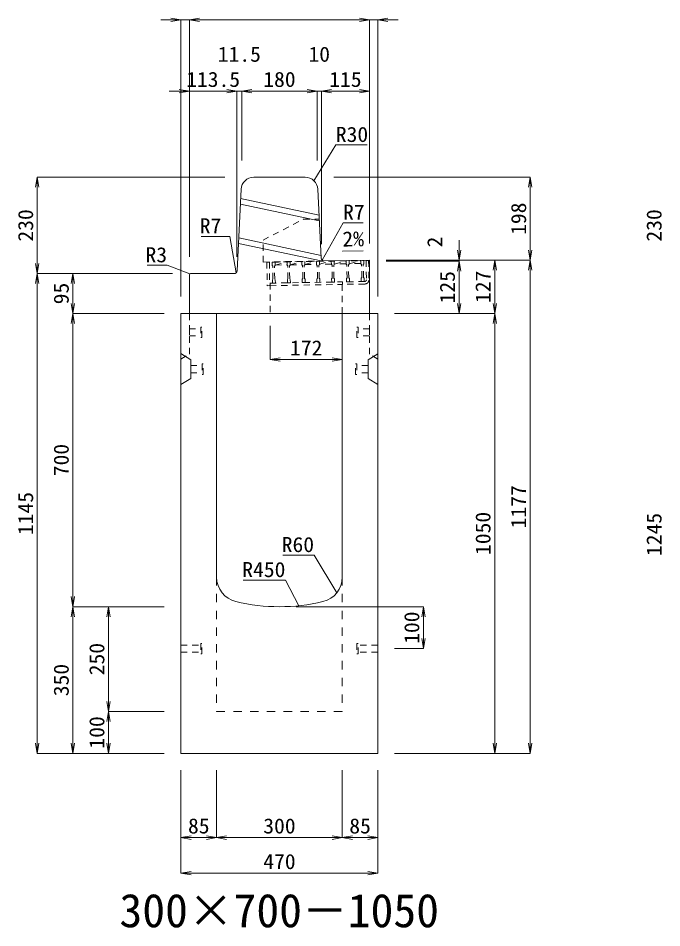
# Model space of a CAD drawing. Units: millimetres at full size. Extents: x -22536 to 51867, y -19720 to 38340.
# Drawn here: x 16776 to 18313, y 31454 to 33625 of the extents above; entities that cross this region are included whole.
import ezdxf
from ezdxf.enums import TextEntityAlignment as Align

# ---------------------------------------------------------------- set-up
doc = ezdxf.new("R2010")
doc.units = ezdxf.units.MM
doc.header["$LTSCALE"] = 20
for name, pattern in [('USER1', [2, 1, -1]), ('USER2', [1.35, 0.75, -0.6]), ('USER3', [1.35, 0.75, -0.6])]:
    doc.linetypes.add(name, pattern=pattern)
for name, color, linetype, lineweight in [('インサート', 3, 'USER2', 9), ('グレーチング', 7, 'USER2', 5), ('寸法線', 7, 'Continuous', 13), ('引出線', 4, 'Continuous', 13), ('本体', 2, 'Continuous', 13)]:
    doc.layers.add(name, color=color, linetype=linetype, lineweight=lineweight)
doc.layers.add('文字', color=7, linetype='Continuous')
doc.styles.add('ＭＳ 明朝', font='')
doc.styles.get('ＭＳ 明朝').set_extended_font_data('MS Mincho')

# ---------------------------------------------------------------- blocks, each defined once
blk = doc.blocks.new('open_arrow')
at = {"color": 0, "linetype": 'Continuous', "lineweight": -2}
blk.add_lwpolyline([(7.5, 1.25), (0, 0), (7.5, -1.25)], dxfattribs=at)

msp = doc.modelspace()

# ---------------------------------------------------------------- linework, layer by layer
at = {"layer": 'インサート'}
for p, q in [((17185, 32883.5), (17212, 32883.5)), ((17185, 32883.5), (17185, 32866.5)), ((17215, 32887.5), (17212, 32887.5)), ((17212, 32887.5), (17212, 32862.5)), ((17215, 32862.5), (17215, 32887.5)), ((17585, 32887.5), (17588, 32887.5)), ((17585, 32862.5), (17585, 32887.5)), ((17588, 32887.5), (17588, 32862.5)), ((17615, 32883.5), (17588, 32883.5)), ((17615, 32883.5), (17615, 32866.5)), ((17185, 32866.5), (17212, 32866.5)), ((17212, 32862.5), (17215, 32862.5)), ((17588, 32862.5), (17585, 32862.5)), ((17615, 32866.5), (17588, 32866.5)), ((17188.2, 32795.5), (17215.2, 32795.5)), ((17188.2, 32795.5), (17188.2, 32778.5)), ((17218.2, 32799.5), (17215.2, 32799.5)), ((17215.2, 32799.5), (17215.2, 32774.5)), ((17218.2, 32774.5), (17218.2, 32799.5)), ((17581.8, 32799.5), (17584.8, 32799.5)), ((17581.8, 32774.5), (17581.8, 32799.5)), ((17584.8, 32799.5), (17584.8, 32774.5)), ((17611.8, 32795.5), (17584.8, 32795.5)), ((17611.8, 32795.5), (17611.8, 32778.5)), ((17188.2, 32778.5), (17215.2, 32778.5)), ((17215.2, 32774.5), (17218.2, 32774.5)), ((17584.8, 32774.5), (17581.8, 32774.5)), ((17611.8, 32778.5), (17584.8, 32778.5)), ((17215, 32132.5), (17212, 32132.5)), ((17212, 32132.5), (17212, 32107.5)), ((17215, 32107.5), (17215, 32132.5)), ((17588, 32132.5), (17585, 32132.5)), ((17585, 32132.5), (17585, 32107.5)), ((17588, 32107.5), (17588, 32132.5)), ((17165, 32128.5), (17212, 32128.5)), ((17165, 32128.5), (17165, 32111.5)), ((17165, 32111.5), (17212, 32111.5)), ((17212, 32107.5), (17215, 32107.5)), ((17585, 32107.5), (17588, 32107.5)), ((17635, 32128.5), (17588, 32128.5)), ((17635, 32111.5), (17588, 32111.5)), ((17635, 32111.5), (17635, 32128.5))]:
    msp.add_line(p, q, dxfattribs=at)
at = {"layer": 'グレーチング'}
for p, q in [((17375.93, 33042.22), (17369.93, 33042.11)), ((17369.93, 33042.11), (17370.9, 32986.12)), ((17375.93, 33042.22), (17376.9, 32986.23)), ((17382.43, 33042.33), (17601.39, 33046.13)), ((17382.43, 33042.33), (17382.56, 33034.33)), ((17389.43, 33042.45), (17389.56, 33034.45)), ((17389.55, 33035.45), (17418.22, 33042.95)), ((17418.22, 33042.95), (17418.36, 33034.95)), ((17425.22, 33043.07), (17425.36, 33035.07)), ((17425.34, 33036.07), (17453.52, 33043.56)), ((17453.52, 33043.56), (17453.65, 33035.57)), ((17460.51, 33043.69), (17460.65, 33035.69)), ((17460.64, 33036.69), (17488.81, 33044.18)), ((17488.51, 33044.17), (17488.65, 33036.17)), ((17495.51, 33044.29), (17495.65, 33036.3)), ((17495.63, 33037.3), (17523.8, 33044.79)), ((17523.8, 33044.79), (17523.94, 33036.79)), ((17530.8, 33044.91), (17530.94, 33036.91)), ((17530.93, 33037.91), (17559.1, 33045.4)), ((17559.1, 33045.4), (17559.24, 33037.4)), ((17566.1, 33045.52), (17566.24, 33037.52)), ((17566.22, 33038.52), (17594.39, 33046.01)), ((17594.39, 33046.01), (17594.53, 33038.01)), ((17601.39, 33046.13), (17601.53, 33038.14)), ((17606.89, 33046.23), (17612.89, 33046.33)), ((17606.89, 33046.23), (17607.69, 33000.24)), ((17612.89, 33046.33), (17613.69, 33000.34)), ((17612.89, 33046.33), (17613.69, 33000.34)), ((17384.09, 33032.86), (17382.56, 33034.33)), ((17384.63, 33001.86), (17384.09, 33032.86)), ((17388.09, 33032.93), (17389.56, 33034.45)), ((17388.63, 33001.93), (17388.09, 33032.93)), ((17389.55, 33035.45), (17418.34, 33035.95)), ((17419.89, 33033.48), (17418.36, 33034.95)), ((17420.42, 33002.48), (17419.89, 33033.48)), ((17423.88, 33033.55), (17425.36, 33035.07)), ((17424.42, 33002.55), (17423.88, 33033.55)), ((17425.34, 33036.07), (17453.64, 33036.57)), ((17455.18, 33034.09), (17453.65, 33035.57)), ((17455.72, 33003.1), (17455.18, 33034.09)), ((17459.18, 33034.16), (17460.65, 33035.69)), ((17459.72, 33003.17), (17459.18, 33034.16)), ((17460.64, 33036.69), (17488.93, 33037.18)), ((17490.18, 33034.7), (17488.65, 33036.17)), ((17490.71, 33003.7), (17490.18, 33034.7)), ((17494.17, 33034.77), (17495.65, 33036.3)), ((17494.71, 33003.77), (17494.17, 33034.77)), ((17523.93, 33037.79), (17495.63, 33037.3)), ((17525.47, 33035.31), (17523.94, 33036.79)), ((17526.01, 33004.32), (17525.47, 33035.31)), ((17529.47, 33035.38), (17530.94, 33036.91)), ((17530.01, 33004.39), (17529.47, 33035.38)), ((17559.22, 33038.4), (17530.93, 33037.91)), ((17560.76, 33035.93), (17559.24, 33037.4)), ((17561.3, 33004.93), (17560.76, 33035.93)), ((17564.76, 33036), (17566.24, 33037.52)), ((17565.3, 33005), (17564.76, 33036)), ((17594.52, 33039.01), (17566.22, 33038.52)), ((17596.06, 33036.54), (17594.53, 33038.01)), ((17596.6, 33005.54), (17596.06, 33036.54)), ((17600.06, 33036.61), (17601.53, 33038.14)), ((17600.6, 33005.61), (17600.06, 33036.61)), ((17384.63, 33001.86), (17383.16, 33000.34)), ((17383.16, 33000.34), (17383.29, 32992.34)), ((17388.63, 33001.93), (17390.15, 33000.46)), ((17390.15, 33000.46), (17390.29, 32992.46)), ((17420.42, 33002.48), (17418.95, 33000.96)), ((17418.95, 33000.96), (17419.09, 32992.96)), ((17424.42, 33002.55), (17425.95, 33001.08)), ((17425.95, 33001.08), (17426.09, 32993.08)), ((17455.72, 33003.1), (17454.25, 33001.57)), ((17454.25, 33001.57), (17454.38, 32993.57)), ((17459.72, 33003.17), (17461.24, 33001.69)), ((17461.24, 33001.69), (17461.38, 32993.69)), ((17490.71, 33003.7), (17489.24, 33002.18)), ((17489.24, 33002.18), (17489.38, 32994.18)), ((17494.71, 33003.77), (17496.24, 33002.3)), ((17496.24, 33002.3), (17496.38, 32994.3)), ((17526.01, 33004.32), (17524.53, 33002.79)), ((17524.53, 33002.79), (17524.67, 32994.79)), ((17530.01, 33004.39), (17531.53, 33002.91)), ((17531.53, 33002.91), (17531.67, 32994.91)), ((17561.3, 33004.93), (17559.83, 33003.41)), ((17559.83, 33003.41), (17559.97, 32995.41)), ((17565.3, 33005), (17566.83, 33003.53)), ((17566.83, 33003.53), (17566.97, 32995.53)), ((17596.6, 33005.54), (17595.12, 33004.02)), ((17595.12, 33004.02), (17595.26, 32996.02)), ((17600.6, 33005.61), (17602.12, 33004.14)), ((17602.12, 33004.14), (17602.26, 32996.14)), ((17376.9, 32986.23), (17370.9, 32986.12)), ((17376.8, 32992.22), (17550.77, 32995.25)), ((17376.9, 32986.22), (17550.87, 32989.25)), ((17383.29, 32992.34), (17390.29, 32992.46)), ((17419.09, 32992.96), (17426.09, 32993.08)), ((17454.38, 32993.57), (17461.38, 32993.69)), ((17496.38, 32994.3), (17489.38, 32994.18)), ((17531.67, 32994.91), (17524.67, 32994.79)), ((17603.76, 32996.17), (17550.77, 32995.25)), ((17550.77, 32995.25), (17550.87, 32989.25)), ((17603.87, 32990.17), (17550.87, 32989.25)), ((17566.97, 32995.53), (17559.97, 32995.41)), ((17602.26, 32996.14), (17595.26, 32996.02))]:
    msp.add_line(p, q, dxfattribs=at)
for radius, start, end in [(4, 270.99562, 0.99536), (10, 270.99553, 0.99532)]:
    msp.add_arc((17603.69, 33000.17), radius, start, end, dxfattribs=at)
at = {"layer": '寸法線'}
for p, q in [((17233, 33620.58), (17117, 33620.58)), ((17165, 32960), (17165, 33620.58)), ((17185, 33620.58), (17615, 33620.58)), ((17185, 33137), (17185, 33620.58)), ((17185, 33055), (17185, 33620.58)), ((17567, 33620.58), (17683, 33620.58)), ((17615, 33087), (17615, 33620.58)), ((17615, 33087), (17615, 33620.58)), ((17635, 32960), (17635, 33620.58)), ((17137, 33450.58), (17298.5, 33450.58)), ((17185, 33055), (17185, 33450.58)), ((17250.5, 33450.58), (17358, 33450.58)), ((17298.5, 33055), (17298.5, 33450.58)), ((17298.5, 33055), (17298.5, 33450.58)), ((17310, 33285), (17310, 33450.58)), ((17310, 33450.58), (17490, 33450.58)), ((17310, 33285), (17310, 33450.58)), ((17442, 33450.58), (17548, 33450.58)), ((17490, 33285), (17490, 33450.58)), ((17490, 33285), (17490, 33450.58)), ((17500, 33085), (17500, 33450.58)), ((17500, 33450.58), (17615, 33450.58)), ((17500, 33085), (17500, 33450.58)), ((17615, 33087), (17615, 33450.58)), ((16822.06, 33245), (16822.06, 33015)), ((17270, 33245), (16822.06, 33245)), ((17530, 33245), (17998.78, 33245)), ((17998.78, 33245), (17998.78, 33047)), ((17828.78, 33095), (17828.78, 32997)), ((17655, 33047), (17828.78, 33047)), ((17655, 33047), (17913.78, 33047)), ((17655, 33047), (17998.78, 33047)), ((17655, 33047), (17998.78, 33047)), ((17655, 33045), (17828.78, 33045)), ((17655, 33045), (17828.78, 33045)), ((17828.78, 33045), (17828.78, 32920)), ((17913.78, 33047), (17913.78, 32920)), ((17998.78, 33047), (17998.78, 31870)), ((16822.06, 31870), (16822.06, 33015)), ((17145, 33015), (16822.06, 33015)), ((17145, 33015), (16822.06, 33015)), ((16907.06, 33015), (16907.06, 32920)), ((17145, 33015), (16907.06, 33015)), ((17125, 32920), (16907.06, 32920)), ((16907.06, 32920), (16907.06, 32220)), ((17125, 32920), (16907.06, 32920)), ((17675, 32920), (17828.78, 32920)), ((17675, 32920), (17913.78, 32920)), ((17675, 32920), (17913.78, 32920)), ((17913.78, 32920), (17913.78, 31870)), ((17378, 32890), (17378, 32809.77)), ((17378, 32809.77), (17550, 32809.77)), ((17125, 32220), (16907.06, 32220)), ((16907.06, 31870), (16907.06, 32220)), ((17125, 32220), (16907.06, 32220)), ((16992.06, 32220), (16992.06, 31970)), ((17125, 32220), (16992.06, 32220)), ((17440, 32220), (17743.78, 32220)), ((17743.78, 32220), (17743.78, 32120)), ((17675, 32120), (17743.78, 32120)), ((17125, 31970), (16992.06, 31970)), ((16992.06, 31970), (16992.06, 31870)), ((17125, 31970), (16992.06, 31970)), ((17125, 31870), (16822.06, 31870)), ((17125, 31870), (16907.06, 31870)), ((17125, 31870), (16992.06, 31870)), ((17675, 31870), (17913.78, 31870)), ((17675, 31870), (17998.78, 31870)), ((17165, 31830), (17165, 31668.84)), ((17165, 31830), (17165, 31583.84)), ((17250, 31830), (17250, 31668.84)), ((17250, 31830), (17250, 31668.84)), ((17550, 31830), (17550, 31668.84)), ((17550, 31830), (17550, 31668.84)), ((17635, 31830), (17635, 31668.84)), ((17635, 31830), (17635, 31583.84)), ((17165, 31668.84), (17250, 31668.84)), ((17250, 31668.84), (17550, 31668.84)), ((17550, 31668.84), (17635, 31668.84)), ((17165, 31583.84), (17635, 31583.84))]:
    msp.add_line(p, q, dxfattribs=at)
at = {"layer": '引出線'}
for points in [[(17482.14, 33236.74), (17534.6, 33322.07), (17609.27, 33322.07)], [(17501.83, 33046.93), (17551.86, 33136.53), (17599.79, 33136.53)], [(17296.67, 33016.93), (17281.31, 33103.9), (17213.38, 33103.9)], [(17550.86, 33068.59), (17599.57, 33069.56), (17550.83, 33068.59)], [(17185.88, 33014.12), (17131.81, 33034.81), (17084.09, 33034.81)], [(17537.07, 32253.32), (17482.66, 32343.21), (17407.98, 32343.21)], [(17446.44, 32222.4), (17414.22, 32283.55), (17313.21, 32283.55)]]:
    msp.add_lwpolyline(points, dxfattribs=at)
at = {"layer": '本体', "lineweight": 20}
for p, q in [((17338.54, 33245), (17461.46, 33245)), ((17298.83, 33021.65), (17308.57, 33216.5)), ((17499.66, 33051.77), (17491.42, 33216.5)), ((17506.77, 33045.12), (17615, 33046.99)), ((17615, 32920), (17615, 33046.99)), ((17185, 33012), (17185, 32920)), ((17291.84, 33015), (17188, 33015)), ((17615, 32920), (17185, 32920))]:
    msp.add_line(p, q, dxfattribs=at)
at = {"layer": '本体', "lineweight": 9}
for p, q in [((17494.52, 33154.65), (17307.45, 33194.05)), ((17495.19, 33141.22), (17306.8, 33180.9)), ((17499.99, 33045.17), (17302.09, 33086.85)), ((17499.32, 33058.59), (17302.75, 33100)), ((17165, 32824), (17188.2, 32809.5)), ((17188.2, 32809.5), (17188.2, 32764.5)), ((17634.58, 32823.74), (17611.8, 32809.5)), ((17611.8, 32809.5), (17611.8, 32764.5)), ((17188.2, 32764.5), (17165, 32750)), ((17611.8, 32764.5), (17635, 32750))]:
    msp.add_line(p, q, dxfattribs=at)
at = {"layer": '本体', "linetype": 'USER3', "lineweight": 9}
for p, q in [((17360.81, 33095), (17457.7, 33145)), ((17457.7, 33145), (17495, 33145)), ((17360.81, 33042.58), (17360.81, 33095)), ((17360.81, 33042.58), (17506.77, 33045.11)), ((17378, 32992.24), (17378, 32920)), ((17550, 32920), (17550, 32995.23))]:
    msp.add_line(p, q, dxfattribs=at)
at = {"layer": '本体'}
for p, q in [((17165, 32920), (17165, 31870)), ((17165, 32920), (17250, 32920)), ((17250, 32920), (17250, 32290.53)), ((17550, 32920), (17635, 32920)), ((17550, 32920), (17550, 32290.53)), ((17635, 32920), (17635, 31870)), ((17165, 31870), (17635, 31870))]:
    msp.add_line(p, q, dxfattribs=at)
at = {"layer": '本体', "linetype": 'USER2', "lineweight": 9}
for p, q in [((17185, 32823), (17185, 32920)), ((17615, 32823), (17615, 32920)), ((17165, 32810.5), (17185, 32823)), ((17635, 32810.5), (17615, 32823))]:
    msp.add_line(p, q, dxfattribs=at)
at = {"layer": '本体', "linetype": 'USER1', "lineweight": 15}
for p, q in [((17250, 32290.53), (17250, 31970)), ((17550, 32290.53), (17550, 31970)), ((17250, 31970), (17550, 31970))]:
    msp.add_line(p, q, dxfattribs=at)
at = {"layer": '本体', "lineweight": 20}
for centre, radius, start, end in [((17338.54, 33215), 30, 90, 177.13784), ((17461.46, 33215), 30, 2.86268, 90), ((17506.65, 33052.12), 7, 182.86268, 270.99344), ((17291.84, 33022), 7, 270, 357.13784), ((17188, 33012), 3, 90, 180)]:
    msp.add_arc(centre, radius, start, end, dxfattribs=at)
at = {"layer": '本体'}
for centre, radius, start, end in [((17310, 32290.53), 60, 180, 256.65764), ((17490, 32290.53), 60, 283.34236, 0), ((17400, 32670), 450, 256.65764, 283.34236)]:
    msp.add_arc(centre, radius, start, end, dxfattribs=at)

# ---------------------------------------------------------------- block references
at = {"layer": '寸法線', "xscale": 3.2, "yscale": 3.2}
for p, rotation in [((17165, 33620.58), 180), ((17615, 33620.58), 180), ((17615, 33620.58), 180), ((17185, 33450.58), 180), ((17298.5, 33450.58), 180), ((17298.5, 33450.58), 180), ((17490, 33450.58), 180), ((17490, 33450.58), 180), ((17615, 33450.58), 180), ((16822.06, 33245), 270), ((17998.78, 33245), 270), ((17828.78, 33047), 90), ((17998.78, 33047), 90), ((17828.78, 33045), 270), ((17828.78, 33045), 270), ((17913.78, 33047), 270), ((17998.78, 33047), 270), ((16822.06, 33015), 90), ((16822.06, 33015), 270), ((16907.06, 33015), 270), ((16907.06, 32920), 90), ((17828.78, 32920), 90), ((17913.78, 32920), 90), ((16907.06, 32920), 270), ((17913.78, 32920), 270), ((17550, 32809.77), 180), ((16907.06, 32220), 90), ((16907.06, 32220), 270), ((16992.06, 32220), 270), ((17743.78, 32220), 270), ((17743.78, 32120), 90), ((16992.06, 31970), 90), ((16992.06, 31970), 270), ((16822.06, 31870), 90), ((16907.06, 31870), 90), ((16992.06, 31870), 90), ((17913.78, 31870), 90), ((17998.78, 31870), 90), ((17250, 31668.84), 180), ((17550, 31668.84), 180), ((17635, 31668.84), 180), ((17635, 31583.84), 180)]:
    msp.add_blockref('open_arrow', p, dxfattribs=dict(at, rotation=rotation))
for p in [(17185, 33620.58), (17185, 33620.58), (17635, 33620.58), (17310, 33450.58), (17310, 33450.58), (17500, 33450.58), (17500, 33450.58), (17378, 32809.77), (17165, 31668.84), (17250, 31668.84), (17550, 31668.84), (17165, 31583.84)]:
    msp.add_blockref('open_arrow', p, dxfattribs=at)
at = {"layer": '引出線', "xscale": 0.0533, "yscale": 0.0533}
for p, rotation in [((17482.14, 33236.74), 58.4), ((17550.86, 33068.59), 1.1), ((17501.83, 33046.93), 60.8), ((17185.88, 33014.12), 159.1), ((17296.67, 33016.93), 100), ((17537.07, 32253.32), 121.2), ((17446.44, 32222.4), 117.8)]:
    msp.add_blockref('open_arrow', p, dxfattribs=dict(at, rotation=rotation))

# ---------------------------------------------------------------- texts
at = {"layer": '寸法線', "style": 'ＭＳ 明朝', "width": 1.05}
for s, p in [('11.5', (17304.25, 33538.58)), ('10', (17495, 33538.58)), ('113.5', (17241.75, 33478.58)), ('180', (17400, 33478.58)), ('115', (17557.5, 33478.58)), ('172', (17464, 32837.77)), ('85', (17207.5, 31696.84)), ('300', (17400, 31696.84)), ('85', (17592.5, 31696.84)), ('470', (17400, 31611.84))]:
    msp.add_text(s, height=36.03, dxfattribs=at).set_placement(p, align=Align.MIDDLE_CENTER)
for s, p in [('198', (17970.78, 33146)), ('230', (16794.06, 33130)), ('230', (18294.06, 33130)), ('2', (17770.78, 33090.34)), ('127', (17885.78, 32983.5)), ('125', (17800.78, 32982.5)), ('95', (16879.06, 32967.5)), ('700', (16879.06, 32570)), ('1177', (17970.78, 32458.5)), ('1145', (16794.06, 32442.5)), ('1050', (17885.78, 32395)), ('1245', (18294.06, 32392.5)), ('100', (17715.78, 32170)), ('250', (16964.06, 32095)), ('350', (16879.06, 32045)), ('100', (16964.06, 31920))]:
    msp.add_text(s, height=36.03, rotation=90, dxfattribs=at).set_placement(p, align=Align.MIDDLE_CENTER)
at = {"layer": '引出線', "style": 'ＭＳ 明朝', "width": 1.05}
for s, p in [('R30', (17534.6, 33365.27)), ('R7', (17551.86, 33179.73))]:
    msp.add_text(s, height=36.03, dxfattribs=at).set_placement(p, align=Align.TOP_LEFT)
for s, p in [('R7', (17261.31, 33147.1)), ('R3', (17131.81, 33078.01)), ('R60', (17482.66, 32386.41)), ('R450', (17414.22, 32326.75))]:
    msp.add_text(s, height=36.03, dxfattribs=at).set_placement(p, align=Align.TOP_RIGHT)
msp.add_text('2%', height=36.03, rotation=1.146, dxfattribs=at).set_placement((17549.89, 33115.48), align=Align.TOP_LEFT)
at = {"layer": '文字', "style": 'ＭＳ 明朝'}
msp.add_text('300×700－1050', height=80.06, dxfattribs=at).set_placement((17399.52, 31495.03), align=Align.MIDDLE_CENTER)

doc.saveas('drawing.dxf')
